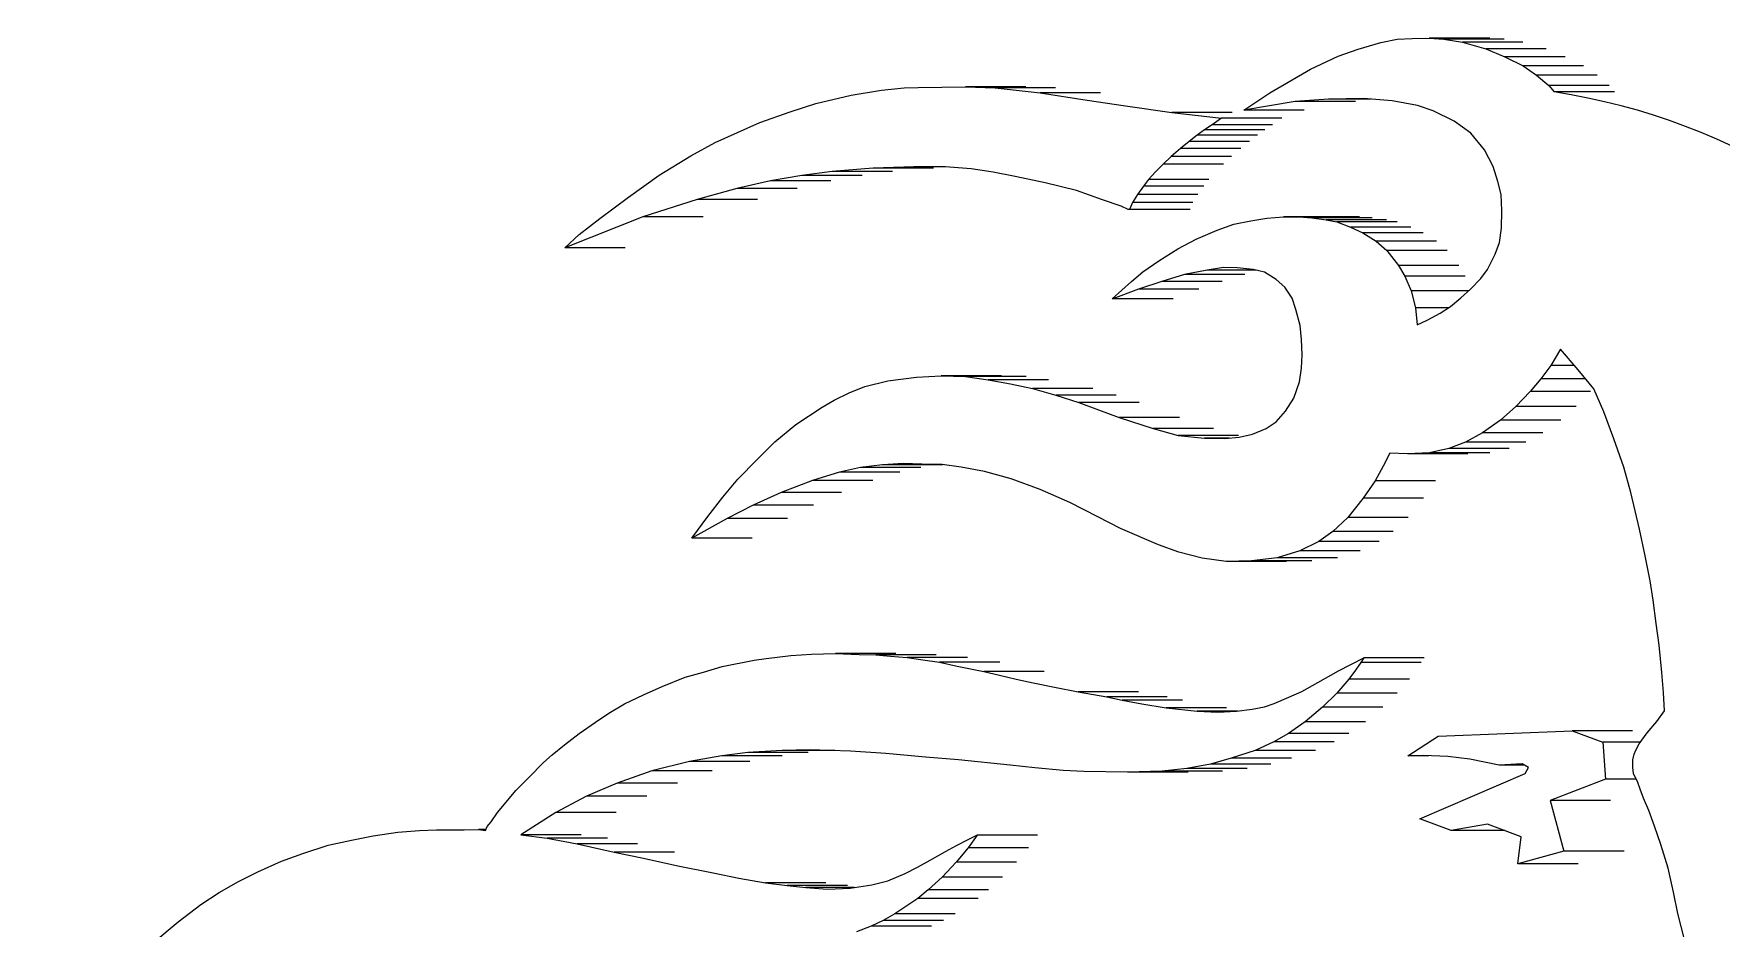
# Model space of a CAD drawing. Header units: inches. Extents: x 19 to 503, y 7 to 322.
# Drawn here: x 373.86 to 374.733, y 123.445 to 123.907 of the extents above; entities that cross this region are included whole.
import ezdxf

# ---------------------------------------------------------------- set-up
doc = ezdxf.new("R2010")
doc.units = ezdxf.units.IN
doc.header["$LTSCALE"] = 15
doc.header["$MEASUREMENT"] = 0
doc.layers.add('Dimension (ANSI)', color=7, linetype='Continuous', lineweight=25)
doc.layers.add('Visible (ANSI)', color=7, linetype='Continuous', lineweight=50)
doc.styles.add('MEMCOR Medium', font='arial.ttf')
doc.dimstyles.new('Default (ANSI)', dxfattribs={"dimscale": 15, "dimtxt": 0.15, "dimasz": 0.098425, "dimexe": 0.125, "dimexo": 0.0625, "dimgap": 0.031496, "dimtad": 0, "dimtih": 1, "dimtoh": 1, "dimdec": 4, "dimrnd": 1e-08, "dimzin": 3, "dimdsep": 46, "dimlunit": 5, "dimtxsty": 'MEMCOR Medium', "dimcen": 0.09, "dimdle": 0.393701, "dimclrd": 256, "dimclre": 256, "dimclrt": 256, "dimadec": 0, "dimazin": 1, "dimtfac": 0.8, "dimtofl": 0, "dimtmove": 0, "dimatfit": 3, "dimfxl": 1, "dimfrac": 1, "dimtolj": 1, "dimtzin": 4, "dimlwd": -1, "dimlwe": -1, "dimarcsym": 0})

# ---------------------------------------------------------------- blocks, each defined once
blk = doc.blocks.new('*D25')
at = {"layer": 'Defpoints', "color": 0, "transparency": 16777216}
for p in [(385.97105, 149.75937), (323.54898, 58.49137), (366.3834, 58.49137)]:
    blk.add_point(p, dxfattribs=at)
at = {"layer": 'Dimension (ANSI)', "transparency": 16777216}
for p, q in [((385.03355, 149.75937), (321.67398, 149.75937)), ((323.54898, 148.28299), (323.54898, 114.59505)), ((323.54898, 59.96775), (323.54898, 95.4736)), ((365.4459, 58.49137), (321.67398, 58.49137))]:
    blk.add_line(p, q, dxfattribs=at)
for points in [[(323.30292, 148.28299), (323.79504, 148.28299), (323.54898, 149.75937)], [(323.30292, 59.96775), (323.79504, 59.96775), (323.54898, 58.49137)]]:
    blk.add_solid(points, dxfattribs=at)
at = {"layer": 'Dimension (ANSI)', "transparency": 16777216, "char_height": 2.2500001, "attachment_point": 5, "style": 'MEMCOR Medium'}
for s, insert in [('\\A1; \\fArial|b0|i0;91{\\H0.8x;\\S1#4;} in', (323.54898, 107.32963)), ('\\A1;[2318.2 mm]{\\P\\fArial|b0|i0;SHIPPING\\P\\fArial|b0|i0;HEIGHT\\P\\fArial|b0|i0;REF.}', (323.54898, 97.76891))]:
    blk.add_mtext(s, dxfattribs=dict(at, insert=insert))

msp = doc.modelspace()

# ---------------------------------------------------------------- linework, layer by layer
at = {"layer": 'Visible (ANSI)', "linetype": 'Continuous', "lineweight": 18}
for p, q in [((374.53532, 123.89583), (374.54566, 123.89947)), ((374.54566, 123.89947), (374.55751, 123.90291)), ((374.55751, 123.90291), (374.56598, 123.90457)), ((374.56598, 123.90457), (374.57374, 123.90494)), ((374.57374, 123.90494), (374.58256, 123.90508)), ((374.61381, 123.90508), (374.58256, 123.90508)), ((374.58256, 123.90508), (374.59, 123.90455)), ((374.62125, 123.90455), (374.59, 123.90455)), ((374.59, 123.90455), (374.59978, 123.90298)), ((374.63103, 123.90298), (374.59978, 123.90298)), ((374.59978, 123.90298), (374.61185, 123.8995)), ((374.6431, 123.8995), (374.61185, 123.8995)), ((374.61185, 123.8995), (374.62165, 123.89547)), ((374.52105, 123.88907), (374.53532, 123.89583)), ((374.6529, 123.89547), (374.62165, 123.89547)), ((374.62165, 123.89547), (374.63119, 123.89079)), ((374.66244, 123.89079), (374.63119, 123.89079)), ((374.63119, 123.89079), (374.63812, 123.88586)), ((374.50005, 123.87678), (374.52105, 123.88907)), ((374.66937, 123.88586), (374.63812, 123.88586)), ((374.63812, 123.88586), (374.6445, 123.88049)), ((374.265, 123.87126), (374.28324, 123.87565)), ((374.28324, 123.87565), (374.29896, 123.87823)), ((374.29896, 123.87823), (374.31063, 123.87929)), ((374.31063, 123.87929), (374.31784, 123.87958)), ((374.31784, 123.87958), (374.34235, 123.87995)), ((374.3736, 123.87995), (374.34235, 123.87995)), ((374.34235, 123.87995), (374.35785, 123.87939)), ((374.3891, 123.87939), (374.35785, 123.87939)), ((374.35785, 123.87939), (374.38105, 123.87682)), ((374.4123, 123.87682), (374.38105, 123.87682)), ((374.38105, 123.87682), (374.40535, 123.87302)), ((374.40535, 123.87302), (374.42529, 123.86998)), ((374.48656, 123.86786), (374.50005, 123.87678)), ((374.53034, 123.87354), (374.51314, 123.87222)), ((374.54847, 123.87382), (374.53034, 123.87354)), ((374.55225, 123.87354), (374.53034, 123.87354)), ((374.5634, 123.87272), (374.54847, 123.87382)), ((374.57651, 123.87028), (374.5634, 123.87272)), ((374.67575, 123.88049), (374.6445, 123.88049)), ((374.6445, 123.88049), (374.64722, 123.87723)), ((374.67847, 123.87723), (374.64722, 123.87723)), ((374.2359, 123.86144), (374.25159, 123.86696)), ((374.25159, 123.86696), (374.265, 123.87126)), ((374.42529, 123.86998), (374.44922, 123.86659)), ((374.48047, 123.86659), (374.44922, 123.86659)), ((374.44922, 123.86659), (374.47499, 123.86366)), ((374.47499, 123.86366), (374.47014, 123.86024)), ((374.50624, 123.86366), (374.47499, 123.86366)), ((374.51314, 123.87222), (374.48656, 123.86786)), ((374.51781, 123.86786), (374.48656, 123.86786)), ((374.54439, 123.87222), (374.51314, 123.87222)), ((374.58458, 123.86749), (374.57651, 123.87028)), ((374.59543, 123.86209), (374.58458, 123.86749)), ((374.2129, 123.85113), (374.2359, 123.86144)), ((374.46242, 123.85489), (374.45822, 123.85165)), ((374.46614, 123.85756), (374.46242, 123.85489)), ((374.49367, 123.85489), (374.46242, 123.85489)), ((374.47014, 123.86024), (374.46614, 123.85756)), ((374.49739, 123.85756), (374.46614, 123.85756)), ((374.50139, 123.86024), (374.47014, 123.86024)), ((374.60399, 123.85587), (374.59543, 123.86209)), ((374.6112, 123.84724), (374.60399, 123.85587)), ((374.20021, 123.84413), (374.2129, 123.85113)), ((374.45373, 123.84794), (374.44895, 123.84378)), ((374.45822, 123.85165), (374.45373, 123.84794)), ((374.48498, 123.84794), (374.45373, 123.84794)), ((374.48947, 123.85165), (374.45822, 123.85165)), ((374.61566, 123.83857), (374.6112, 123.84724)), ((374.18381, 123.83421), (374.20021, 123.84413)), ((374.2947, 123.83783), (374.27341, 123.83609)), ((374.3157, 123.83839), (374.2947, 123.83783)), ((374.32595, 123.83783), (374.2947, 123.83783)), ((374.33191, 123.8384), (374.3157, 123.83839)), ((374.33215, 123.83839), (374.3157, 123.83839)), ((374.34533, 123.83745), (374.33191, 123.8384)), ((374.35675, 123.83578), (374.34533, 123.83745)), ((374.44476, 123.83985), (374.44087, 123.83581)), ((374.44895, 123.84378), (374.44476, 123.83985)), ((374.47601, 123.83985), (374.44476, 123.83985)), ((374.4802, 123.84378), (374.44895, 123.84378)), ((374.61805, 123.83093), (374.61566, 123.83857)), ((374.16794, 123.82284), (374.18381, 123.83421)), ((374.24145, 123.83122), (374.22409, 123.82726)), ((374.25763, 123.834), (374.24145, 123.83122)), ((374.2727, 123.83122), (374.24145, 123.83122)), ((374.27341, 123.83609), (374.25763, 123.834)), ((374.28888, 123.834), (374.25763, 123.834)), ((374.30466, 123.83609), (374.27341, 123.83609)), ((374.36819, 123.83342), (374.35675, 123.83578)), ((374.38363, 123.83019), (374.36819, 123.83342)), ((374.39995, 123.82626), (374.38363, 123.83019)), ((374.43717, 123.83189), (374.43455, 123.82844)), ((374.44087, 123.83581), (374.43717, 123.83189)), ((374.46842, 123.83189), (374.43717, 123.83189)), ((374.61973, 123.82407), (374.61805, 123.83093)), ((374.15308, 123.81177), (374.16794, 123.82284)), ((374.20354, 123.82164), (374.17543, 123.81267)), ((374.22409, 123.82726), (374.20354, 123.82164)), ((374.23479, 123.82164), (374.20354, 123.82164)), ((374.25534, 123.82726), (374.22409, 123.82726)), ((374.41341, 123.82138), (374.39995, 123.82626)), ((374.42305, 123.81807), (374.41341, 123.82138)), ((374.42884, 123.81994), (374.42741, 123.8164)), ((374.43145, 123.82419), (374.42884, 123.81994)), ((374.46009, 123.81994), (374.42884, 123.81994)), ((374.43455, 123.82844), (374.43145, 123.82419)), ((374.4627, 123.82419), (374.43145, 123.82419)), ((374.4658, 123.82844), (374.43455, 123.82844)), ((374.62011, 123.81593), (374.61973, 123.82407)), ((374.17543, 123.81267), (374.13496, 123.79654)), ((374.1425, 123.8034), (374.15308, 123.81177)), ((374.20668, 123.81267), (374.17543, 123.81267)), ((374.42658, 123.81639), (374.42305, 123.81807)), ((374.42741, 123.8164), (374.42658, 123.81639)), ((374.45783, 123.81639), (374.42658, 123.81639)), ((374.45866, 123.8164), (374.42741, 123.8164)), ((374.49022, 123.8106), (374.49845, 123.81185)), ((374.49845, 123.81185), (374.50701, 123.81255)), ((374.53826, 123.81255), (374.50701, 123.81255)), ((374.50701, 123.81255), (374.51509, 123.81253)), ((374.54634, 123.81253), (374.51509, 123.81253)), ((374.51509, 123.81253), (374.5217, 123.81207)), ((374.55295, 123.81207), (374.5217, 123.81207)), ((374.5217, 123.81207), (374.52918, 123.81105)), ((374.61989, 123.80664), (374.62011, 123.81593)), ((374.13496, 123.79654), (374.1425, 123.8034)), ((374.46181, 123.80099), (374.47265, 123.80567)), ((374.47265, 123.80567), (374.48131, 123.80877)), ((374.48131, 123.80877), (374.49022, 123.8106)), ((374.56043, 123.81105), (374.52918, 123.81105)), ((374.52918, 123.81105), (374.5347, 123.81001)), ((374.56595, 123.81001), (374.5347, 123.81001)), ((374.5347, 123.81001), (374.54171, 123.80729)), ((374.57296, 123.80729), (374.54171, 123.80729)), ((374.54171, 123.80729), (374.54811, 123.80428)), ((374.57936, 123.80428), (374.54811, 123.80428)), ((374.54811, 123.80428), (374.55501, 123.80001)), ((374.61885, 123.79938), (374.61989, 123.80664)), ((374.16621, 123.79654), (374.13496, 123.79654)), ((374.44244, 123.78981), (374.45232, 123.79604)), ((374.45232, 123.79604), (374.46181, 123.80099)), ((374.58626, 123.80001), (374.55501, 123.80001)), ((374.55501, 123.80001), (374.56057, 123.79515)), ((374.59182, 123.79515), (374.56057, 123.79515)), ((374.56057, 123.79515), (374.56654, 123.78748)), ((374.61666, 123.79321), (374.61885, 123.79938)), ((374.4343, 123.78404), (374.44244, 123.78981)), ((374.4675, 123.78503), (374.45584, 123.78267)), ((374.47592, 123.78635), (374.4675, 123.78503)), ((374.49283, 123.78503), (374.4675, 123.78503)), ((374.48314, 123.78626), (374.47592, 123.78635)), ((374.4914, 123.78539), (374.48314, 123.78626)), ((374.49727, 123.7839), (374.4914, 123.78539)), ((374.59779, 123.78748), (374.56654, 123.78748)), ((374.56654, 123.78748), (374.56991, 123.78188)), ((374.60924, 123.78059), (374.61273, 123.78529)), ((374.61273, 123.78529), (374.61666, 123.79321)), ((374.41842, 123.77017), (374.42836, 123.77914)), ((374.42836, 123.77914), (374.4343, 123.78404)), ((374.44401, 123.77912), (374.43202, 123.77516)), ((374.45584, 123.78267), (374.44401, 123.77912)), ((374.47526, 123.77912), (374.44401, 123.77912)), ((374.48709, 123.78267), (374.45584, 123.78267)), ((374.50333, 123.78022), (374.49727, 123.7839)), ((374.50767, 123.77612), (374.50333, 123.78022)), ((374.60116, 123.78188), (374.56991, 123.78188)), ((374.56991, 123.78188), (374.57318, 123.77431)), ((374.60383, 123.77512), (374.60924, 123.78059)), ((374.41877, 123.77017), (374.41842, 123.77017)), ((374.44967, 123.77017), (374.41842, 123.77017)), ((374.43202, 123.77516), (374.41877, 123.77017)), ((374.45002, 123.77017), (374.41877, 123.77017)), ((374.46327, 123.77516), (374.43202, 123.77516)), ((374.51152, 123.77043), (374.50767, 123.77612)), ((374.51348, 123.7647), (374.51152, 123.77043)), ((374.60295, 123.77431), (374.57318, 123.77431)), ((374.57318, 123.77431), (374.57536, 123.76544)), ((374.59346, 123.76623), (374.59889, 123.77058)), ((374.59889, 123.77058), (374.60383, 123.77512)), ((374.51564, 123.75641), (374.51348, 123.7647)), ((374.59226, 123.76544), (374.57536, 123.76544)), ((374.57536, 123.76544), (374.57619, 123.7567)), ((374.57619, 123.7567), (374.58146, 123.75917)), ((374.58146, 123.75917), (374.58819, 123.7628)), ((374.58819, 123.7628), (374.59346, 123.76623)), ((374.51641, 123.74908), (374.51564, 123.75641)), ((374.51667, 123.74115), (374.51641, 123.74908)), ((374.65039, 123.74413), (374.64539, 123.73555)), ((374.65963, 123.73339), (374.65039, 123.74413)), ((374.51528, 123.72724), (374.51641, 123.7342)), ((374.51641, 123.7342), (374.51667, 123.74115)), ((374.64539, 123.73555), (374.64037, 123.72872)), ((374.65777, 123.73555), (374.64539, 123.73555)), ((374.66779, 123.72348), (374.65963, 123.73339)), ((374.28217, 123.72144), (374.29039, 123.72474)), ((374.29039, 123.72474), (374.30222, 123.72769)), ((374.30222, 123.72769), (374.31699, 123.72951)), ((374.31699, 123.72951), (374.32978, 123.73029)), ((374.36103, 123.73029), (374.32978, 123.73029)), ((374.32978, 123.73029), (374.34251, 123.72989)), ((374.37376, 123.72989), (374.34251, 123.72989)), ((374.34251, 123.72989), (374.35422, 123.72828)), ((374.38547, 123.72828), (374.35422, 123.72828)), ((374.35422, 123.72828), (374.36577, 123.72608)), ((374.36577, 123.72608), (374.37714, 123.72368)), ((374.51245, 123.71877), (374.51528, 123.72724)), ((374.64037, 123.72872), (374.63477, 123.72209)), ((374.66347, 123.72872), (374.64037, 123.72872)), ((374.26816, 123.71408), (374.27448, 123.71775)), ((374.27448, 123.71775), (374.28217, 123.72144)), ((374.40839, 123.72368), (374.37714, 123.72368)), ((374.37714, 123.72368), (374.38922, 123.72029)), ((374.42047, 123.72029), (374.38922, 123.72029)), ((374.38922, 123.72029), (374.40113, 123.7165)), ((374.43238, 123.7165), (374.40113, 123.7165)), ((374.40113, 123.7165), (374.41124, 123.71266)), ((374.50806, 123.71196), (374.51245, 123.71877)), ((374.63477, 123.72209), (374.6273, 123.71435)), ((374.66602, 123.72209), (374.63477, 123.72209)), ((374.67298, 123.71159), (374.66779, 123.72348)), ((374.25467, 123.70515), (374.26816, 123.71408)), ((374.41124, 123.71266), (374.42194, 123.70866)), ((374.45319, 123.70866), (374.42194, 123.70866)), ((374.42194, 123.70866), (374.43955, 123.70298)), ((374.49801, 123.70308), (374.50331, 123.70653)), ((374.50331, 123.70653), (374.50806, 123.71196)), ((374.61945, 123.70726), (374.61008, 123.70079)), ((374.6273, 123.71435), (374.61945, 123.70726)), ((374.6507, 123.70726), (374.61945, 123.70726)), ((374.65855, 123.71435), (374.6273, 123.71435)), ((374.67807, 123.69774), (374.67298, 123.71159)), ((374.24377, 123.69605), (374.25467, 123.70515)), ((374.4708, 123.70298), (374.43955, 123.70298)), ((374.43955, 123.70298), (374.45249, 123.69941)), ((374.48374, 123.69941), (374.45249, 123.69941)), ((374.45249, 123.69941), (374.46609, 123.69803)), ((374.47919, 123.69803), (374.46609, 123.69803)), ((374.46609, 123.69803), (374.47675, 123.6978)), ((374.47675, 123.6978), (374.48414, 123.6985)), ((374.48414, 123.6985), (374.491, 123.7)), ((374.491, 123.7), (374.49801, 123.70308)), ((374.61008, 123.70079), (374.60125, 123.69586)), ((374.64133, 123.70079), (374.61008, 123.70079)), ((374.68318, 123.68294), (374.67807, 123.69774)), ((374.23461, 123.68691), (374.24377, 123.69605)), ((374.56213, 123.69027), (374.55858, 123.68352)), ((374.57128, 123.68995), (374.56213, 123.69027)), ((374.58261, 123.69035), (374.57128, 123.68995)), ((374.60253, 123.68995), (374.57128, 123.68995)), ((374.5926, 123.69268), (374.58261, 123.69035)), ((374.61386, 123.69035), (374.58261, 123.69035)), ((374.60125, 123.69586), (374.5926, 123.69268)), ((374.62385, 123.69268), (374.5926, 123.69268)), ((374.6325, 123.69586), (374.60125, 123.69586)), ((374.22456, 123.67676), (374.23461, 123.68691)), ((374.27719, 123.68036), (374.26325, 123.67617)), ((374.28813, 123.68276), (374.27719, 123.68036)), ((374.30844, 123.68036), (374.27719, 123.68036)), ((374.29952, 123.68417), (374.28813, 123.68276)), ((374.31938, 123.68276), (374.28813, 123.68276)), ((374.31028, 123.68483), (374.29952, 123.68417)), ((374.33077, 123.68417), (374.29952, 123.68417)), ((374.31975, 123.68448), (374.31028, 123.68483)), ((374.33029, 123.68439), (374.31975, 123.68448)), ((374.34021, 123.68306), (374.33029, 123.68439)), ((374.35228, 123.68076), (374.34021, 123.68306)), ((374.3661, 123.677), (374.35228, 123.68076)), ((374.55858, 123.68352), (374.55456, 123.67594)), ((374.68696, 123.66982), (374.68318, 123.68294)), ((374.21681, 123.66742), (374.22456, 123.67676)), ((374.26325, 123.67617), (374.24707, 123.66994)), ((374.2945, 123.67617), (374.26325, 123.67617)), ((374.38101, 123.67152), (374.3661, 123.677)), ((374.55456, 123.67594), (374.54838, 123.66693)), ((374.58581, 123.67594), (374.55456, 123.67594)), ((374.20907, 123.65745), (374.21681, 123.66742)), ((374.23243, 123.66335), (374.21901, 123.65642)), ((374.24707, 123.66994), (374.23243, 123.66335)), ((374.26368, 123.66335), (374.23243, 123.66335)), ((374.27832, 123.66994), (374.24707, 123.66994)), ((374.39638, 123.6647), (374.38101, 123.67152)), ((374.41092, 123.65737), (374.39638, 123.6647)), ((374.54838, 123.66693), (374.54042, 123.657)), ((374.57963, 123.66693), (374.54838, 123.66693)), ((374.69134, 123.65082), (374.68696, 123.66982)), ((374.2008, 123.64623), (374.20907, 123.65745)), ((374.21901, 123.65642), (374.2008, 123.64623)), ((374.25026, 123.65642), (374.21901, 123.65642)), ((374.4227, 123.6512), (374.41092, 123.65737)), ((374.54042, 123.657), (374.53254, 123.64963)), ((374.57167, 123.657), (374.54042, 123.657)), ((374.23205, 123.64623), (374.2008, 123.64623)), ((374.44242, 123.64276), (374.4227, 123.6512)), ((374.53254, 123.64963), (374.52535, 123.6445)), ((374.56379, 123.64963), (374.53254, 123.64963)), ((374.69435, 123.6371), (374.69134, 123.65082)), ((374.4528, 123.63895), (374.44242, 123.64276)), ((374.46488, 123.63595), (374.4528, 123.63895)), ((374.5155, 123.63962), (374.5037, 123.63609)), ((374.52535, 123.6445), (374.5155, 123.63962)), ((374.54675, 123.63962), (374.5155, 123.63962)), ((374.5566, 123.6445), (374.52535, 123.6445)), ((374.69684, 123.62411), (374.69435, 123.6371)), ((374.4773, 123.63416), (374.46488, 123.63595)), ((374.49043, 123.63449), (374.4773, 123.63416)), ((374.50855, 123.63416), (374.4773, 123.63416)), ((374.5037, 123.63609), (374.49043, 123.63449)), ((374.52168, 123.63449), (374.49043, 123.63449)), ((374.53495, 123.63609), (374.5037, 123.63609)), ((374.69838, 123.61418), (374.69684, 123.62411)), ((374.70008, 123.60209), (374.69838, 123.61418)), ((374.70151, 123.59082), (374.70008, 123.60209)), ((374.23924, 123.58404), (374.25202, 123.58555)), ((374.25202, 123.58555), (374.26275, 123.58624)), ((374.26275, 123.58624), (374.2752, 123.58657)), ((374.30645, 123.58657), (374.2752, 123.58657)), ((374.2752, 123.58657), (374.28732, 123.58609)), ((374.28732, 123.58609), (374.29595, 123.58581)), ((374.3272, 123.58581), (374.29595, 123.58581)), ((374.29595, 123.58581), (374.30361, 123.58514)), ((374.30361, 123.58514), (374.3123, 123.58448)), ((374.34355, 123.58448), (374.3123, 123.58448)), ((374.3123, 123.58448), (374.32031, 123.58329)), ((374.53556, 123.5775), (374.54867, 123.58428)), ((374.54867, 123.58428), (374.54715, 123.58182)), ((374.57992, 123.58428), (374.54867, 123.58428)), ((374.70297, 123.57677), (374.70151, 123.59082)), ((374.19738, 123.5743), (374.20683, 123.57682)), ((374.20683, 123.57682), (374.21639, 123.57973)), ((374.21639, 123.57973), (374.23297, 123.58302)), ((374.23297, 123.58302), (374.23924, 123.58404)), ((374.32031, 123.58329), (374.3289, 123.5821)), ((374.36015, 123.5821), (374.3289, 123.5821)), ((374.3289, 123.5821), (374.33817, 123.58)), ((374.33817, 123.58), (374.35197, 123.57716)), ((374.38322, 123.57716), (374.35197, 123.57716)), ((374.35197, 123.57716), (374.35999, 123.57531)), ((374.52488, 123.57152), (374.53556, 123.5775)), ((374.54431, 123.57794), (374.54097, 123.57326)), ((374.54715, 123.58182), (374.54431, 123.57794)), ((374.5784, 123.58182), (374.54715, 123.58182)), ((374.70374, 123.5663), (374.70297, 123.57677)), ((374.17573, 123.56509), (374.18532, 123.5695)), ((374.18532, 123.5695), (374.19738, 123.5743)), ((374.35999, 123.57531), (374.36858, 123.57333)), ((374.36858, 123.57333), (374.37751, 123.57136)), ((374.37751, 123.57136), (374.3885, 123.56915)), ((374.3885, 123.56915), (374.40076, 123.5667)), ((374.50988, 123.564), (374.51663, 123.56689)), ((374.51663, 123.56689), (374.52488, 123.57152)), ((374.54097, 123.57326), (374.53466, 123.56599)), ((374.57222, 123.57326), (374.54097, 123.57326)), ((374.15779, 123.55559), (374.16584, 123.56045)), ((374.16584, 123.56045), (374.17573, 123.56509)), ((374.43201, 123.5667), (374.40076, 123.5667)), ((374.40076, 123.5667), (374.41559, 123.56415)), ((374.44684, 123.56415), (374.41559, 123.56415)), ((374.41559, 123.56415), (374.4236, 123.5623)), ((374.45485, 123.5623), (374.4236, 123.5623)), ((374.4236, 123.5623), (374.43368, 123.56047)), ((374.43368, 123.56047), (374.44627, 123.55843)), ((374.47752, 123.55843), (374.44627, 123.55843)), ((374.44627, 123.55843), (374.46233, 123.55669)), ((374.49076, 123.55765), (374.49726, 123.55894)), ((374.49726, 123.55894), (374.50215, 123.56059)), ((374.50215, 123.56059), (374.50988, 123.564)), ((374.52729, 123.5587), (374.51831, 123.55119)), ((374.53466, 123.56599), (374.52729, 123.5587)), ((374.55854, 123.5587), (374.52729, 123.5587)), ((374.56591, 123.56599), (374.53466, 123.56599)), ((374.70436, 123.55688), (374.70374, 123.5663)), ((374.14248, 123.5452), (374.15087, 123.551)), ((374.15087, 123.551), (374.15779, 123.55559)), ((374.48341, 123.55669), (374.46233, 123.55669)), ((374.46233, 123.55669), (374.47307, 123.55619)), ((374.47307, 123.55619), (374.48278, 123.55661)), ((374.48278, 123.55661), (374.49076, 123.55765)), ((374.51831, 123.55119), (374.50963, 123.54506)), ((374.54956, 123.55119), (374.51831, 123.55119)), ((374.69539, 123.54555), (374.7004, 123.55128)), ((374.7004, 123.55128), (374.70436, 123.55688)), ((374.13478, 123.53929), (374.14248, 123.5452)), ((374.50204, 123.54085), (374.49232, 123.5364)), ((374.50963, 123.54506), (374.50204, 123.54085)), ((374.53329, 123.54085), (374.50204, 123.54085)), ((374.54088, 123.54506), (374.50963, 123.54506)), ((374.5715, 123.5336), (374.5872, 123.54372)), ((374.5872, 123.54372), (374.65657, 123.54655)), ((374.68782, 123.54655), (374.65657, 123.54655)), ((374.65657, 123.54655), (374.67245, 123.54072)), ((374.69189, 123.54072), (374.67245, 123.54072)), ((374.67245, 123.54072), (374.67377, 123.52148)), ((374.69118, 123.53973), (374.69539, 123.54555)), ((374.124, 123.53015), (374.12842, 123.53404)), ((374.12842, 123.53404), (374.13478, 123.53929)), ((374.21624, 123.53359), (374.19958, 123.53067)), ((374.22972, 123.53523), (374.21624, 123.53359)), ((374.24749, 123.53359), (374.21624, 123.53359)), ((374.24747, 123.53632), (374.22972, 123.53523)), ((374.26097, 123.53523), (374.22972, 123.53523)), ((374.26178, 123.53675), (374.24747, 123.53632)), ((374.27485, 123.53632), (374.24747, 123.53632)), ((374.28293, 123.53605), (374.26178, 123.53675)), ((374.30124, 123.53469), (374.28293, 123.53605)), ((374.32168, 123.53296), (374.30124, 123.53469)), ((374.33875, 123.53158), (374.32168, 123.53296)), ((374.47994, 123.53231), (374.46931, 123.52928)), ((374.49232, 123.5364), (374.47994, 123.53231)), ((374.51119, 123.53231), (374.47994, 123.53231)), ((374.52357, 123.5364), (374.49232, 123.5364)), ((374.57963, 123.53372), (374.5715, 123.5336)), ((374.58236, 123.5336), (374.5715, 123.5336)), ((374.59215, 123.53315), (374.57963, 123.53372)), ((374.60359, 123.53181), (374.59215, 123.53315)), ((374.68798, 123.53146), (374.68866, 123.53435)), ((374.68866, 123.53435), (374.68952, 123.53642)), ((374.68952, 123.53642), (374.69118, 123.53973)), ((374.11639, 123.52237), (374.124, 123.53015)), ((374.1801, 123.52587), (374.16206, 123.51944)), ((374.19958, 123.53067), (374.1801, 123.52587)), ((374.21135, 123.52587), (374.1801, 123.52587)), ((374.23083, 123.53067), (374.19958, 123.53067)), ((374.3655, 123.52871), (374.33875, 123.53158)), ((374.3783, 123.52727), (374.3655, 123.52871)), ((374.39306, 123.52606), (374.3783, 123.52727)), ((374.40373, 123.5254), (374.39306, 123.52606)), ((374.42638, 123.52514), (374.40373, 123.5254)), ((374.44431, 123.52562), (374.42638, 123.52514)), ((374.45763, 123.52514), (374.42638, 123.52514)), ((374.45708, 123.52705), (374.44431, 123.52562)), ((374.47556, 123.52562), (374.44431, 123.52562)), ((374.46931, 123.52928), (374.45708, 123.52705)), ((374.48833, 123.52705), (374.45708, 123.52705)), ((374.50056, 123.52928), (374.46931, 123.52928)), ((374.57759, 123.50101), (374.63223, 123.52439)), ((374.61878, 123.52875), (374.60359, 123.53181)), ((374.63063, 123.52943), (374.61878, 123.52875)), ((374.63179, 123.52875), (374.61878, 123.52875)), ((374.63395, 123.52746), (374.63063, 123.52943)), ((374.63223, 123.52439), (374.63395, 123.52746)), ((374.68793, 123.52755), (374.68798, 123.53146)), ((374.68832, 123.52447), (374.68793, 123.52755)), ((374.69052, 123.51968), (374.68832, 123.52447)), ((374.10456, 123.50951), (374.10967, 123.51557)), ((374.10967, 123.51557), (374.11639, 123.52237)), ((374.16206, 123.51944), (374.14615, 123.51264)), ((374.19331, 123.51944), (374.16206, 123.51944)), ((374.67377, 123.52148), (374.64513, 123.5104)), ((374.68969, 123.52148), (374.67377, 123.52148)), ((374.6918, 123.51637), (374.69052, 123.51968)), ((374.69346, 123.51166), (374.6918, 123.51637)), ((374.10015, 123.50429), (374.10456, 123.50951)), ((374.14615, 123.51264), (374.13026, 123.5042)), ((374.1774, 123.51264), (374.14615, 123.51264)), ((374.67638, 123.5104), (374.64513, 123.5104)), ((374.64513, 123.5104), (374.65224, 123.48416)), ((374.69612, 123.50523), (374.69346, 123.51166)), ((374.09477, 123.49696), (374.0968, 123.49947)), ((374.0968, 123.49947), (374.10015, 123.50429)), ((374.13026, 123.5042), (374.11227, 123.49266)), ((374.16151, 123.5042), (374.13026, 123.5042)), ((374.59391, 123.49492), (374.57759, 123.50101)), ((374.61276, 123.49825), (374.59391, 123.49492)), ((374.63019, 123.49167), (374.61276, 123.49825)), ((374.69906, 123.49721), (374.69612, 123.50523)), ((374.70247, 123.4877), (374.69906, 123.49721)), ((374.01255, 123.48724), (374.02449, 123.48987)), ((374.02449, 123.48987), (374.03583, 123.49214)), ((374.03583, 123.49214), (374.04846, 123.49412)), ((374.04846, 123.49412), (374.05981, 123.49499)), ((374.05981, 123.49499), (374.06858, 123.49526)), ((374.06858, 123.49526), (374.0731, 123.49533)), ((374.0731, 123.49533), (374.08285, 123.49534)), ((374.08285, 123.49534), (374.09027, 123.49545)), ((374.09417, 123.49545), (374.09027, 123.49545)), ((374.09027, 123.49545), (374.09399, 123.49499)), ((374.09399, 123.49499), (374.09477, 123.49696)), ((374.14352, 123.49266), (374.11227, 123.49266)), ((374.11227, 123.49266), (374.12581, 123.49089)), ((374.15706, 123.49089), (374.12581, 123.49089)), ((374.12581, 123.49089), (374.14142, 123.48795)), ((374.33772, 123.48713), (374.34307, 123.48992)), ((374.34307, 123.48992), (374.34834, 123.49251)), ((374.34839, 123.49251), (374.34382, 123.48594)), ((374.34834, 123.49251), (374.34839, 123.49251)), ((374.37964, 123.49251), (374.34839, 123.49251)), ((374.62158, 123.49492), (374.59391, 123.49492)), ((374.62837, 123.47771), (374.63019, 123.49167)), ((373.9884, 123.479), (373.99941, 123.48302)), ((373.99941, 123.48302), (374.01255, 123.48724)), ((374.17267, 123.48795), (374.14142, 123.48795)), ((374.14142, 123.48795), (374.16051, 123.48363)), ((374.19176, 123.48363), (374.16051, 123.48363)), ((374.16051, 123.48363), (374.17572, 123.48052)), ((374.17572, 123.48052), (374.19355, 123.47665)), ((374.3175, 123.47599), (374.32408, 123.47959)), ((374.32408, 123.47959), (374.3321, 123.48402)), ((374.3321, 123.48402), (374.33772, 123.48713)), ((374.34382, 123.48594), (374.3376, 123.47858)), ((374.37507, 123.48594), (374.34382, 123.48594)), ((374.65224, 123.48416), (374.62837, 123.47771)), ((374.68349, 123.48416), (374.65224, 123.48416)), ((374.70626, 123.47542), (374.70247, 123.4877)), ((373.96606, 123.46845), (373.97603, 123.47357)), ((373.97603, 123.47357), (373.9884, 123.479)), ((374.19355, 123.47665), (374.2118, 123.47295)), ((374.2118, 123.47295), (374.22507, 123.47029)), ((374.30227, 123.46891), (374.31119, 123.47271)), ((374.31119, 123.47271), (374.3175, 123.47599)), ((374.3376, 123.47858), (374.33029, 123.47073)), ((374.36885, 123.47858), (374.3376, 123.47858)), ((374.65962, 123.47771), (374.62837, 123.47771)), ((374.70899, 123.46307), (374.70626, 123.47542)), ((373.9465, 123.45662), (373.95612, 123.46288)), ((373.95612, 123.46288), (373.96606, 123.46845)), ((374.22507, 123.47029), (374.23884, 123.46779)), ((374.27009, 123.46779), (374.23884, 123.46779)), ((374.23884, 123.46779), (374.25016, 123.46637)), ((374.28141, 123.46637), (374.25016, 123.46637)), ((374.25016, 123.46637), (374.25983, 123.4654)), ((374.28472, 123.4654), (374.25983, 123.4654)), ((374.25983, 123.4654), (374.27101, 123.46462)), ((374.27101, 123.46462), (374.28273, 123.46511)), ((374.28273, 123.46511), (374.29388, 123.46672)), ((374.29388, 123.46672), (374.30227, 123.46891)), ((374.3231, 123.4642), (374.3177, 123.45964)), ((374.33029, 123.47073), (374.3231, 123.4642)), ((374.35435, 123.4642), (374.3231, 123.4642)), ((374.36154, 123.47073), (374.33029, 123.47073)), ((374.71125, 123.45201), (374.70899, 123.46307)), ((373.93478, 123.4477), (373.9465, 123.45662)), ((374.31254, 123.45621), (374.30579, 123.45175)), ((374.3177, 123.45964), (374.31254, 123.45621)), ((374.34895, 123.45964), (374.3177, 123.45964)), ((373.92228, 123.43712), (373.93478, 123.4477)), ((374.29351, 123.44542), (374.28603, 123.44251)), ((374.29977, 123.44831), (374.29351, 123.44542)), ((374.32476, 123.44542), (374.29351, 123.44542)), ((374.30579, 123.45175), (374.29977, 123.44831)), ((374.33102, 123.44831), (374.29977, 123.44831)), ((374.33704, 123.45175), (374.30579, 123.45175)), ((374.71462, 123.43844), (374.71125, 123.45201))]:
    msp.add_line(p, q, dxfattribs=at)
msp.add_ellipse((374.59893, 123.45144), major_axis=(0, 0.42942), ratio=0.866025, start_param=3.234188, end_param=6.152982, dxfattribs=at)

# ---------------------------------------------------------------- dimensions: what is measured, and where the dimension line sits
at = {"layer": 'Dimension (ANSI)'}
dim = msp.add_linear_dim(base=(323.54898, 58.49137), p1=(385.97105, 149.75937), p2=(366.3834, 58.49137), angle=90, text=' \\fArial|b0|i0;<> in\\X[2318.2 mm]{\\P\\fArial|b0|i0;SHIPPING\\P\\fArial|b0|i0;HEIGHT\\P\\fArial|b0|i0;REF.}', dimstyle='Default (ANSI)', override={"dimgap": 0.031496, "dimdec": 4, "dimpost": '', "dimtol": 0, "dimlim": 0, "dimtp": 0, "dimtm": 0, "dimtdec": 2, "dimatfit": 1}, dxfattribs=at)
dim.commit()
dim.dimension.update_dxf_attribs({"geometry": '*D25', "text_midpoint": (323.54898, 105.03432), "dimtype": 160})

doc.saveas('drawing.dxf')
